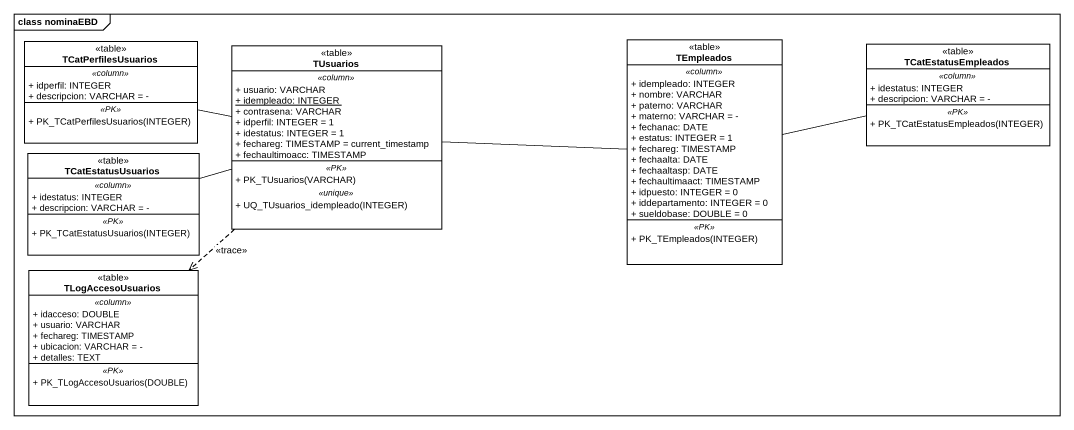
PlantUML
@startuml
mainframe class nominaEBD
hide circle
hide empty members
skinparam classAttributeIconSize 0
class TCatPerfilesUsuarios <<table>> {
  .. <<column>> ..
  + idperfil: INTEGER
  + descripcion: VARCHAR = -
  .. <<PK>> ..
  + PK_TCatPerfilesUsuarios(INTEGER)
}
class TUsuarios <<table>> {
  .. <<column>> ..
  + usuario: VARCHAR
  {static} + idempleado: INTEGER
  + contrasena: VARCHAR
  + idperfil: INTEGER = 1
  + idestatus: INTEGER = 1
  + fechareg: TIMESTAMP = current_timestamp
  + fechaultimoacc: TIMESTAMP
  .. <<PK>> ..
  + PK_TUsuarios(VARCHAR)
  .. <<unique>> ..
  + UQ_TUsuarios_idempleado(INTEGER)
}
class TEmpleados <<table>> {
  .. <<column>> ..
  + idempleado: INTEGER
  + nombre: VARCHAR
  + paterno: VARCHAR
  + materno: VARCHAR = -
  + fechanac: DATE
  + estatus: INTEGER = 1
  + fechareg: TIMESTAMP
  + fechaalta: DATE
  + fechaaltasp: DATE
  + fechaultimaact: TIMESTAMP
  + idpuesto: INTEGER = 0
  + iddepartamento: INTEGER = 0
  + sueldobase: DOUBLE = 0
  .. <<PK>> ..
  + PK_TEmpleados(INTEGER)
}
class TCatEstatusEmpleados <<table>> {
  .. <<column>> ..
  + idestatus: INTEGER
  + descripcion: VARCHAR = -
  .. <<PK>> ..
  + PK_TCatEstatusEmpleados(INTEGER)
}
class TCatEstatusUsuarios <<table>> {
  .. <<column>> ..
  + idestatus: INTEGER
  + descripcion: VARCHAR = -
  .. <<PK>> ..
  + PK_TCatEstatusUsuarios(INTEGER)
}
class TLogAccesoUsuarios <<table>> {
  .. <<column>> ..
  + idacceso: DOUBLE
  + usuario: VARCHAR
  + fechareg: TIMESTAMP
  + ubicacion: VARCHAR = -
  + detalles: TEXT
  .. <<PK>> ..
  + PK_TLogAccesoUsuarios(DOUBLE)
}
TCatPerfilesUsuarios -right- TUsuarios
TUsuarios ..> TLogAccesoUsuarios : <<trace>>
TEmpleados -left- TUsuarios
TEmpleados -right- TCatEstatusEmpleados
TCatEstatusUsuarios -right- TUsuarios
@enduml
